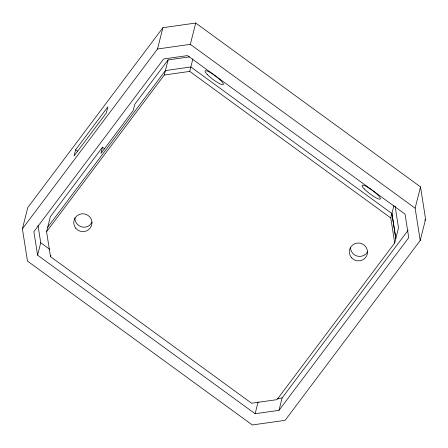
<?xml version="1.0" encoding="UTF-8"?>
<svg xmlns="http://www.w3.org/2000/svg" width="448" height="448" viewBox="0 0 448 448"><rect width="100%" height="100%" fill="white"/><g stroke="black" fill="none" stroke-linecap="round" stroke-linejoin="round"><path stroke-width="0.67" d="M22.4 228.838L27.793 207.536L162.904 27.698L195.726 23.038L420.526 186.894L425.6 219.212L420.207 240.514L285.113 420.33L252.308 424.962L27.49 261.094L22.4 228.838L157.511 49.006L162.904 27.698M37.587 255.164L33.88 231.7L163.649 58.979L187.533 55.586L405.037 214.122L408.733 237.653L278.981 410.351L255.114 413.722L37.587 255.164L40.729 242.738L38.007 225.484M395.13 206.248L398.502 227.858L394.71 242.967L276.993 399.644L251.586 403.228L50.518 256.67L46.57 231.689L50.389 216.597L102.53 147.202L104.787 148.848M75.634 149.744L74.06 155.96L106.31 113.03L107.884 106.82L75.634 149.744L77.834 151.351M50.518 256.67L50.837 255.405M102.53 147.202L100.957 153.418L133.207 110.494L134.781 104.278L168.106 59.92L189.409 56.896M46.57 231.689L164.287 75.012L168.106 59.92M157.511 49.006L190.333 44.341L195.726 23.038M164.287 75.012L189.711 71.4L192.858 58.974M255.114 413.722L258.093 401.946M278.981 410.351L282.128 397.925L408.094 230.255M394.71 242.967L390.785 217.958L393.926 205.531M420.207 240.514L415.134 208.197L420.526 186.894M92.17 222.09L89.673 225.282L87.64 226.475A9.106 8.921 14.2 0 1 74.889 217.79M47.695 227.248L165.407 70.577L190.837 66.965L391.905 213.522L395.83 238.526M424.76 220.326L425.6 219.212M277.351 398.597L282.128 397.925M190.333 44.341L415.134 208.197M189.711 71.4L390.785 217.958M40.729 242.738L49.767 249.329M391.905 213.522L395.808 238.51M350.532 247.621C350.465 251.21 353.007 254.47 356.261 255.808A9.106 8.921 14.2 0 0 367.528 251.882M207.312 74.525A11.385 2.117 36.9 0 0 222.914 84.717A11.385 2.117 36.9 0 0 212.363 73.808A11.385 2.117 36.9 0 0 207.312 74.525M364.353 188.989A11.385 2.117 36.9 0 0 379.954 199.181A11.385 2.117 36.9 0 0 369.404 188.278A11.385 2.117 36.9 0 0 364.353 188.989M75.762 228.228A9.106 8.921 14.2 0 0 91.33 226.016A9.106 8.921 14.2 0 0 81.463 213.864A9.106 8.921 14.2 0 0 75.762 228.228M351.338 257.477A9.106 8.921 14.2 0 0 366.906 255.265A9.106 8.921 14.2 0 0 357.039 243.113A9.106 8.921 14.2 0 0 351.338 257.477"/></g></svg>
